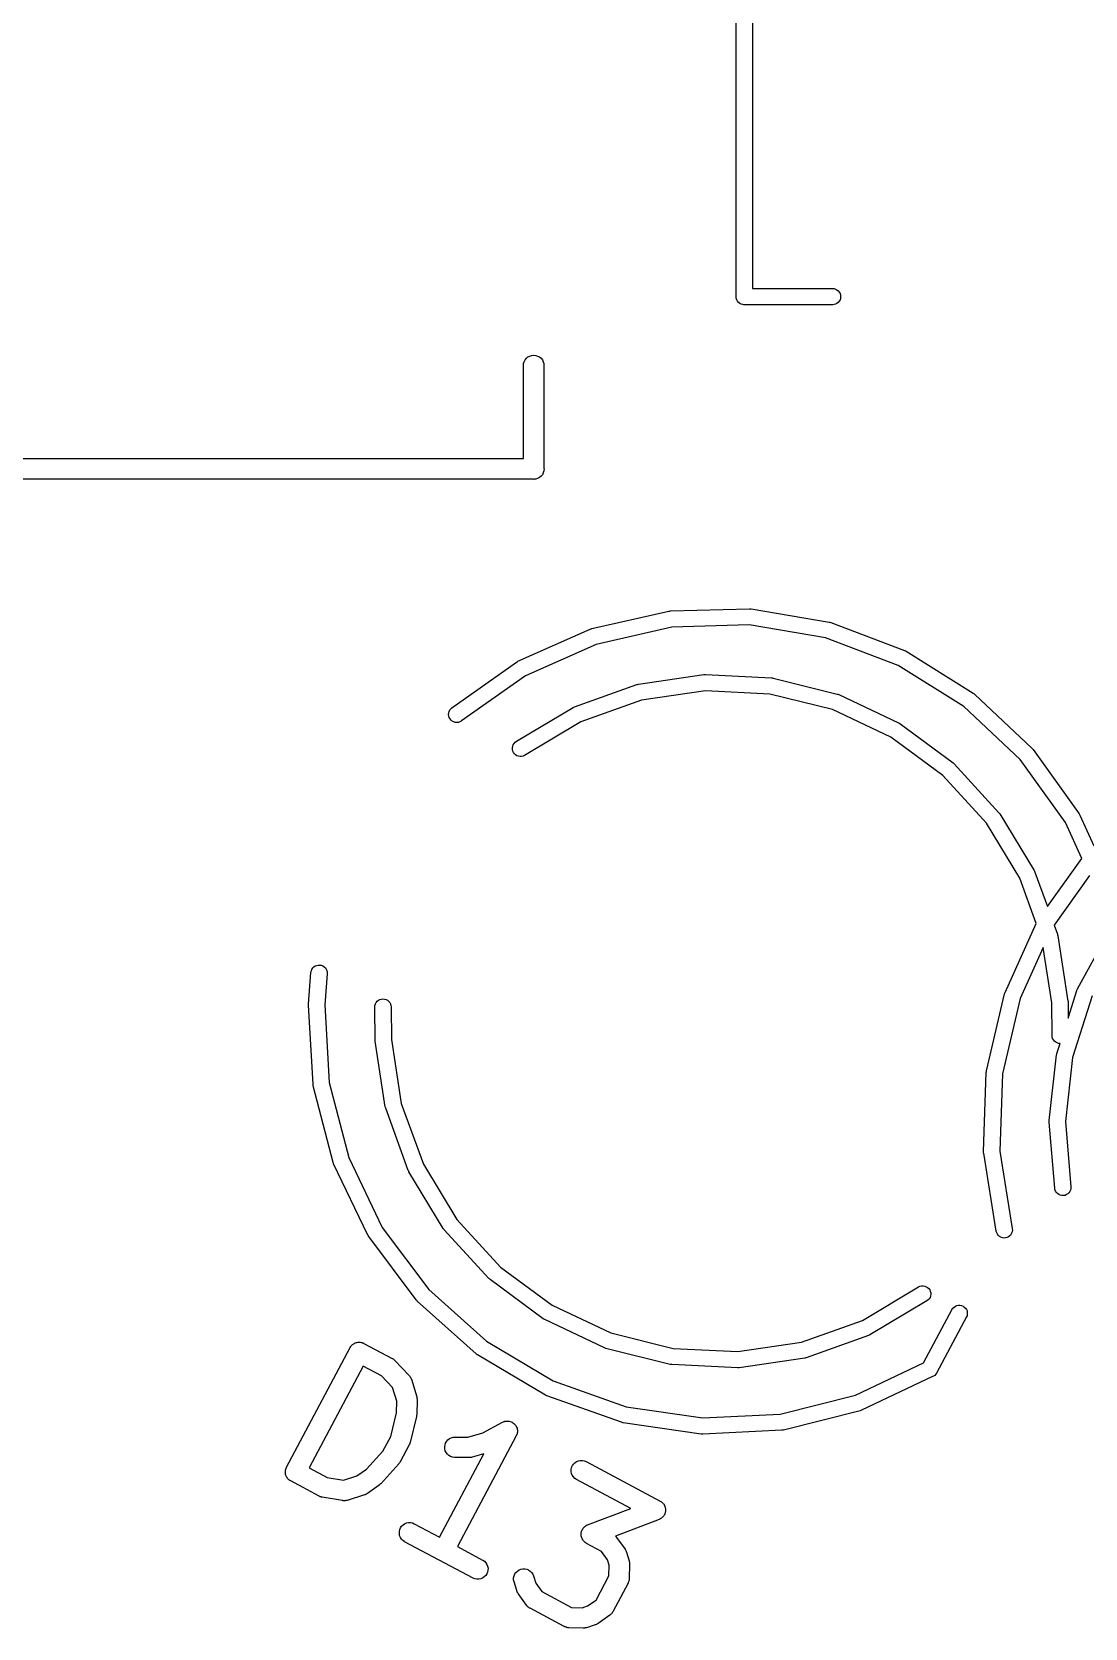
# Model space of a CAD drawing. Extents: x 70.1 to 125.9, y -110.1 to -56.7.
# Drawn here: x 102.19 to 109.96, y -109.42 to -97.65 of the extents above; entities that cross this region are included whole.
import ezdxf

# ---------------------------------------------------------------- set-up
doc = ezdxf.new("R2010")
doc.units = 0
doc.layers.add('BLACK', color=7, linetype='CONTINUOUS')

msp = doc.modelspace()

# ---------------------------------------------------------------- linework, layer by layer
at = {"layer": 'BLACK', "linetype": 'CONTINUOUS'}
for p, q in [((107.39, -99.597), (107.39, -93.4029)), ((107.51, -93.46), (107.51, -99.54)), ((107.39, -99.6), (107.39, -99.597)), ((107.391, -99.6118), (107.39, -99.6)), ((107.51, -99.54), (108.103, -99.54)), ((108.103, -99.54), (108.112, -99.5409)), ((108.112, -99.5409), (108.123, -99.5443)), ((108.123, -99.5443), (108.133, -99.5499)), ((108.133, -99.5499), (108.143, -99.5574)), ((108.143, -99.5574), (108.15, -99.5665)), ((108.15, -99.5665), (108.156, -99.5769)), ((108.156, -99.5769), (108.159, -99.5882)), ((108.159, -99.5882), (108.16, -99.6)), ((108.16, -99.6), (108.159, -99.6118)), ((107.394, -99.6231), (107.391, -99.6118)), ((107.4, -99.6335), (107.394, -99.6231)), ((107.407, -99.6426), (107.4, -99.6335)), ((107.417, -99.6501), (107.407, -99.6426)), ((107.427, -99.6557), (107.417, -99.6501)), ((107.438, -99.6591), (107.427, -99.6557)), ((107.447, -99.66), (107.438, -99.6591)), ((107.45, -99.6603), (107.447, -99.66)), ((107.447, -99.66), (107.447, -99.66)), ((107.453, -99.66), (107.45, -99.6603)), ((108.103, -99.66), (107.453, -99.66)), ((108.112, -99.6591), (108.103, -99.66)), ((108.123, -99.6557), (108.112, -99.6591)), ((108.133, -99.6501), (108.123, -99.6557)), ((108.143, -99.6426), (108.133, -99.6501)), ((108.15, -99.6335), (108.143, -99.6426)), ((108.156, -99.6231), (108.15, -99.6335)), ((108.159, -99.6118), (108.156, -99.6231)), ((105.825, -100.08), (105.832, -100.066)), ((105.832, -100.066), (105.842, -100.055)), ((105.842, -100.055), (105.853, -100.045)), ((105.853, -100.045), (105.867, -100.038)), ((105.867, -100.038), (105.881, -100.034)), ((105.881, -100.034), (105.896, -100.032)), ((105.896, -100.032), (105.911, -100.034)), ((105.911, -100.034), (105.925, -100.038)), ((105.925, -100.038), (105.939, -100.045)), ((105.939, -100.045), (105.95, -100.055)), ((105.95, -100.055), (105.96, -100.066)), ((105.96, -100.066), (105.967, -100.08)), ((105.82, -100.105), (105.821, -100.094)), ((105.82, -100.795), (105.82, -100.105)), ((105.821, -100.094), (105.825, -100.08)), ((105.967, -100.08), (105.971, -100.094)), ((105.971, -100.094), (105.972, -100.105)), ((105.972, -100.105), (105.972, -100.867)), ((89.9702, -100.795), (105.82, -100.795)), ((105.967, -100.9), (105.96, -100.914)), ((105.971, -100.886), (105.967, -100.9)), ((105.973, -100.871), (105.971, -100.886)), ((105.972, -100.867), (105.973, -100.871)), ((105.892, -100.947), (89.8977, -100.947)), ((105.896, -100.948), (105.892, -100.947)), ((105.9, -100.947), (105.896, -100.948)), ((105.911, -100.946), (105.9, -100.947)), ((105.925, -100.942), (105.911, -100.946)), ((105.939, -100.935), (105.925, -100.942)), ((105.95, -100.925), (105.939, -100.935)), ((105.96, -100.914), (105.95, -100.925)), ((106.324, -102.049), (106.894, -101.919)), ((106.894, -101.919), (106.894, -101.919)), ((106.894, -101.919), (106.9, -101.919)), ((106.9, -101.919), (106.905, -101.918)), ((106.905, -101.918), (107.488, -101.902)), ((107.488, -101.902), (107.489, -101.902)), ((107.489, -101.902), (107.495, -101.902)), ((107.495, -101.902), (107.5, -101.902)), ((107.5, -101.902), (108.076, -102)), ((105.78, -102.29), (106.313, -102.053)), ((106.313, -102.053), (106.314, -102.052)), ((106.314, -102.052), (106.319, -102.051)), ((106.319, -102.051), (106.324, -102.049)), ((106.914, -102.038), (106.357, -102.165)), ((107.486, -102.022), (106.914, -102.038)), ((108.05, -102.117), (107.486, -102.022)), ((108.076, -102), (108.076, -102)), ((108.076, -102), (108.082, -102.001)), ((108.082, -102.001), (108.087, -102.003)), ((108.087, -102.003), (108.632, -102.21)), ((106.357, -102.165), (105.835, -102.397)), ((108.584, -102.32), (108.05, -102.117)), ((105.293, -102.632), (105.77, -102.296)), ((105.77, -102.296), (105.771, -102.295)), ((105.771, -102.295), (105.776, -102.293)), ((105.776, -102.293), (105.78, -102.29)), ((108.632, -102.21), (108.633, -102.21)), ((108.633, -102.21), (108.638, -102.213)), ((108.638, -102.213), (108.643, -102.215)), ((108.643, -102.215), (109.138, -102.524)), ((105.835, -102.397), (105.363, -102.73)), ((106.669, -102.459), (107.151, -102.388)), ((107.151, -102.388), (107.152, -102.388)), ((107.152, -102.388), (107.158, -102.388)), ((107.158, -102.388), (107.163, -102.387)), ((107.163, -102.387), (107.65, -102.411)), ((107.65, -102.411), (107.651, -102.411)), ((107.651, -102.411), (107.657, -102.412)), ((107.657, -102.412), (107.662, -102.413)), ((107.662, -102.413), (108.135, -102.531)), ((109.069, -102.623), (108.584, -102.32)), ((106.198, -102.626), (106.657, -102.462)), ((106.657, -102.462), (106.658, -102.462)), ((106.658, -102.462), (106.663, -102.46)), ((106.663, -102.46), (106.669, -102.459)), ((107.163, -102.508), (106.692, -102.577)), ((107.639, -102.531), (107.163, -102.508)), ((108.101, -102.646), (107.639, -102.531)), ((108.135, -102.531), (108.136, -102.531)), ((108.136, -102.531), (108.141, -102.533)), ((108.141, -102.533), (108.146, -102.535)), ((108.146, -102.535), (108.588, -102.743)), ((109.138, -102.524), (109.138, -102.525)), ((109.138, -102.525), (109.143, -102.528)), ((109.143, -102.528), (109.147, -102.531)), ((109.147, -102.531), (109.572, -102.931)), ((105.269, -102.671), (105.272, -102.66)), ((105.272, -102.66), (105.277, -102.649)), ((105.277, -102.649), (105.284, -102.64)), ((105.284, -102.64), (105.293, -102.632)), ((105.768, -102.88), (106.187, -102.631)), ((106.187, -102.631), (106.188, -102.63)), ((106.188, -102.63), (106.193, -102.628)), ((106.193, -102.628), (106.198, -102.626)), ((106.692, -102.577), (106.243, -102.737)), ((108.531, -102.849), (108.101, -102.646)), ((109.486, -103.014), (109.069, -102.623)), ((105.268, -102.682), (105.269, -102.671)), ((105.269, -102.694), (105.268, -102.682)), ((105.273, -102.705), (105.269, -102.694)), ((105.279, -102.715), (105.273, -102.705)), ((105.286, -102.724), (105.279, -102.715)), ((105.295, -102.732), (105.286, -102.724)), ((105.306, -102.737), (105.295, -102.732)), ((105.317, -102.74), (105.306, -102.737)), ((105.329, -102.741), (105.317, -102.74)), ((105.34, -102.74), (105.329, -102.741)), ((105.352, -102.736), (105.34, -102.74)), ((105.362, -102.731), (105.352, -102.736)), ((105.363, -102.73), (105.362, -102.731)), ((106.243, -102.737), (105.829, -102.984)), ((108.588, -102.743), (108.589, -102.743)), ((108.589, -102.743), (108.593, -102.746)), ((108.593, -102.746), (108.598, -102.749)), ((108.598, -102.749), (108.991, -103.038)), ((105.745, -102.906), (105.751, -102.896)), ((105.751, -102.896), (105.759, -102.887)), ((105.759, -102.887), (105.768, -102.88)), ((108.915, -103.131), (108.531, -102.849)), ((105.739, -102.929), (105.741, -102.917)), ((105.739, -102.94), (105.739, -102.929)), ((105.742, -102.952), (105.739, -102.94)), ((105.741, -102.917), (105.745, -102.906)), ((105.747, -102.962), (105.742, -102.952)), ((105.754, -102.972), (105.747, -102.962)), ((105.762, -102.98), (105.754, -102.972)), ((105.772, -102.986), (105.762, -102.98)), ((105.783, -102.99), (105.772, -102.986)), ((105.795, -102.992), (105.783, -102.99)), ((105.807, -102.991), (105.795, -102.992)), ((105.818, -102.989), (105.807, -102.991)), ((105.829, -102.984), (105.818, -102.989)), ((105.829, -102.984), (105.829, -102.984)), ((109.819, -103.479), (109.486, -103.014)), ((109.572, -102.931), (109.573, -102.931)), ((109.573, -102.931), (109.577, -102.935)), ((109.577, -102.935), (109.58, -102.94)), ((109.58, -102.94), (109.92, -103.414)), ((109.236, -103.483), (108.915, -103.131)), ((108.991, -103.038), (108.991, -103.039)), ((108.991, -103.039), (108.995, -103.043)), ((108.995, -103.043), (108.999, -103.046)), ((108.999, -103.046), (109.328, -103.407)), ((109.482, -103.89), (109.236, -103.483)), ((109.328, -103.407), (109.329, -103.407)), ((109.329, -103.407), (109.332, -103.412)), ((109.332, -103.412), (109.335, -103.416)), ((109.335, -103.416), (109.588, -103.833)), ((109.939, -103.744), (109.819, -103.479)), ((109.92, -103.414), (109.92, -103.415)), ((109.92, -103.415), (109.923, -103.419)), ((109.923, -103.419), (109.926, -103.424)), ((109.926, -103.424), (110.028, -103.65)), ((109.588, -103.833), (109.588, -103.834)), ((109.588, -103.834), (109.591, -103.839)), ((109.591, -103.839), (109.593, -103.844)), ((109.686, -104.099), (109.939, -103.744)), ((109.604, -104.224), (109.482, -103.89)), ((109.593, -103.844), (109.686, -104.099)), ((109.997, -103.871), (109.736, -104.235)), ((109.374, -104.732), (109.604, -104.224)), ((109.736, -104.235), (109.76, -104.302)), ((109.76, -104.302), (109.76, -104.303)), ((109.76, -104.303), (109.761, -104.308)), ((109.761, -104.308), (109.763, -104.314)), ((109.763, -104.314), (109.837, -104.796)), ((109.909, -104.706), (110.128, -104.307)), ((109.655, -104.402), (109.485, -104.776)), ((109.718, -104.81), (109.655, -104.402)), ((104.266, -104.552), (104.275, -104.544)), ((104.275, -104.544), (104.284, -104.537)), ((104.284, -104.537), (104.295, -104.533)), ((104.295, -104.533), (104.307, -104.53)), ((104.307, -104.53), (104.318, -104.53)), ((104.318, -104.53), (104.33, -104.532)), ((104.33, -104.532), (104.341, -104.537)), ((104.341, -104.537), (104.351, -104.543)), ((104.351, -104.543), (104.359, -104.551)), ((104.235, -104.819), (104.253, -104.585)), ((104.253, -104.584), (104.256, -104.573)), ((104.253, -104.585), (104.253, -104.584)), ((104.256, -104.573), (104.26, -104.562)), ((104.26, -104.562), (104.266, -104.552)), ((104.373, -104.595), (104.355, -104.825)), ((104.359, -104.551), (104.366, -104.561)), ((104.366, -104.561), (104.37, -104.571)), ((104.37, -104.571), (104.373, -104.583)), ((104.373, -104.583), (104.373, -104.595)), ((104.751, -104.79), (104.761, -104.784)), ((104.761, -104.784), (104.773, -104.781)), ((104.773, -104.781), (104.784, -104.78)), ((104.784, -104.78), (104.796, -104.781)), ((104.796, -104.781), (104.807, -104.784)), ((104.807, -104.784), (104.817, -104.79)), ((109.237, -105.311), (109.37, -104.743)), ((109.485, -104.776), (109.355, -105.333)), ((109.37, -104.742), (109.372, -104.737)), ((109.37, -104.743), (109.37, -104.742)), ((109.372, -104.737), (109.374, -104.732)), ((109.839, -104.921), (109.904, -104.717)), ((110.016, -104.758), (109.872, -105.212)), ((109.904, -104.716), (109.906, -104.711)), ((109.904, -104.717), (109.904, -104.716)), ((109.906, -104.711), (109.909, -104.706)), ((104.234, -104.826), (104.235, -104.823)), ((104.235, -104.827), (104.234, -104.826)), ((104.235, -104.823), (104.235, -104.819)), ((104.268, -105.41), (104.235, -104.827)), ((104.355, -104.825), (104.388, -105.397)), ((104.724, -104.839), (104.725, -104.828)), ((104.724, -104.84), (104.724, -104.839)), ((104.726, -105.085), (104.724, -104.84)), ((104.725, -104.828), (104.729, -104.817)), ((104.729, -104.817), (104.734, -104.806)), ((104.734, -104.806), (104.742, -104.797)), ((104.742, -104.797), (104.751, -104.79)), ((104.817, -104.79), (104.826, -104.797)), ((104.826, -104.797), (104.834, -104.806)), ((104.834, -104.806), (104.84, -104.817)), ((104.84, -104.817), (104.843, -104.828)), ((104.843, -104.828), (104.844, -104.839)), ((104.844, -104.839), (104.846, -105.079)), ((109.72, -105.05), (109.718, -104.81)), ((109.837, -104.796), (109.838, -104.797)), ((109.838, -104.797), (109.838, -104.801)), ((109.838, -104.801), (109.838, -104.805)), ((109.838, -104.805), (109.839, -104.921)), ((104.726, -105.089), (104.726, -105.085)), ((104.727, -105.092), (104.726, -105.089)), ((104.727, -105.093), (104.727, -105.092)), ((104.801, -105.575), (104.727, -105.093)), ((104.846, -105.079), (104.919, -105.551)), ((109.721, -105.061), (109.72, -105.05)), ((109.724, -105.073), (109.721, -105.061)), ((109.73, -105.083), (109.724, -105.073)), ((109.738, -105.092), (109.73, -105.083)), ((109.747, -105.099), (109.738, -105.092)), ((109.757, -105.105), (109.747, -105.099)), ((109.756, -105.182), (109.779, -105.109)), ((109.768, -105.108), (109.757, -105.105)), ((109.779, -105.109), (109.768, -105.108)), ((109.699, -105.678), (109.754, -105.193)), ((109.754, -105.192), (109.755, -105.187)), ((109.754, -105.193), (109.754, -105.192)), ((109.755, -105.187), (109.756, -105.182)), ((109.872, -105.212), (109.819, -105.685)), ((109.215, -105.906), (109.235, -105.323)), ((109.235, -105.322), (109.236, -105.316)), ((109.235, -105.323), (109.235, -105.322)), ((109.236, -105.316), (109.237, -105.311)), ((109.355, -105.333), (109.335, -105.904)), ((104.269, -105.415), (104.268, -105.41)), ((104.27, -105.421), (104.269, -105.415)), ((104.416, -105.986), (104.27, -105.421)), ((104.27, -105.421), (104.27, -105.421)), ((104.388, -105.397), (104.531, -105.951)), ((104.803, -105.581), (104.801, -105.575)), ((104.804, -105.586), (104.803, -105.581)), ((104.804, -105.587), (104.804, -105.586)), ((104.971, -106.045), (104.804, -105.587)), ((104.919, -105.551), (105.082, -105.999)), ((109.699, -105.683), (109.699, -105.678)), ((109.699, -105.689), (109.699, -105.683)), ((109.699, -105.69), (109.699, -105.689)), ((109.74, -106.176), (109.699, -105.69)), ((109.819, -105.685), (109.86, -106.166)), ((104.531, -105.951), (104.778, -106.466)), ((109.215, -105.911), (109.215, -105.906)), ((109.215, -105.917), (109.215, -105.911)), ((109.216, -105.918), (109.215, -105.917)), ((109.309, -106.494), (109.216, -105.918)), ((109.335, -105.904), (109.427, -106.474)), ((104.418, -105.992), (104.416, -105.986)), ((104.42, -105.997), (104.418, -105.992)), ((104.673, -106.523), (104.42, -105.997)), ((104.42, -105.997), (104.42, -105.997)), ((104.974, -106.05), (104.971, -106.045)), ((104.976, -106.055), (104.974, -106.05)), ((104.976, -106.056), (104.976, -106.055)), ((105.229, -106.473), (104.976, -106.056)), ((104.976, -106.056), (104.976, -106.056)), ((104.976, -106.056), (104.976, -106.056)), ((105.082, -105.999), (105.329, -106.406)), ((109.742, -106.187), (109.74, -106.176)), ((109.746, -106.198), (109.742, -106.187)), ((109.753, -106.208), (109.746, -106.198)), ((109.857, -106.19), (109.852, -106.2)), ((109.859, -106.178), (109.857, -106.19)), ((109.86, -106.167), (109.859, -106.178)), ((109.86, -106.166), (109.86, -106.167)), ((109.761, -106.216), (109.753, -106.208)), ((109.771, -106.223), (109.761, -106.216)), ((109.781, -106.228), (109.771, -106.223)), ((109.793, -106.23), (109.781, -106.228)), ((109.804, -106.231), (109.793, -106.23)), ((109.816, -106.229), (109.804, -106.231)), ((109.827, -106.224), (109.816, -106.229)), ((109.837, -106.218), (109.827, -106.224)), ((109.845, -106.21), (109.837, -106.218)), ((109.852, -106.2), (109.845, -106.21)), ((105.329, -106.406), (105.65, -106.758)), ((104.676, -106.528), (104.673, -106.523)), ((104.678, -106.533), (104.676, -106.528)), ((104.679, -106.533), (104.678, -106.533)), ((105.029, -107), (104.679, -106.533)), ((104.778, -106.466), (105.122, -106.923)), ((105.232, -106.478), (105.229, -106.473)), ((105.235, -106.482), (105.232, -106.478)), ((105.236, -106.483), (105.235, -106.482)), ((105.565, -106.843), (105.236, -106.483)), ((109.312, -106.505), (109.309, -106.494)), ((109.317, -106.515), (109.312, -106.505)), ((109.324, -106.525), (109.317, -106.515)), ((109.333, -106.533), (109.324, -106.525)), ((109.343, -106.538), (109.333, -106.533)), ((109.354, -106.542), (109.343, -106.538)), ((109.366, -106.544), (109.354, -106.542)), ((109.377, -106.543), (109.366, -106.544)), ((109.389, -106.54), (109.377, -106.543)), ((109.399, -106.535), (109.389, -106.54)), ((109.409, -106.528), (109.399, -106.535)), ((109.416, -106.52), (109.409, -106.528)), ((109.422, -106.509), (109.416, -106.52)), ((109.426, -106.498), (109.422, -106.509)), ((109.428, -106.487), (109.426, -106.498)), ((109.427, -106.474), (109.427, -106.475)), ((109.427, -106.475), (109.428, -106.487)), ((105.65, -106.758), (106.033, -107.04)), ((105.569, -106.846), (105.565, -106.843)), ((105.573, -106.85), (105.569, -106.846)), ((105.574, -106.851), (105.573, -106.85)), ((105.967, -107.14), (105.574, -106.851)), ((108.735, -106.905), (108.736, -106.904)), ((108.736, -106.904), (108.746, -106.9)), ((108.746, -106.9), (108.758, -106.897)), ((108.758, -106.897), (108.77, -106.897)), ((108.77, -106.897), (108.781, -106.898)), ((108.781, -106.898), (108.792, -106.903)), ((108.792, -106.903), (108.802, -106.909)), ((105.033, -107.004), (105.029, -107)), ((105.037, -107.008), (105.033, -107.004)), ((105.037, -107.009), (105.037, -107.008)), ((105.471, -107.398), (105.037, -107.009)), ((105.122, -106.923), (105.547, -107.305)), ((108.321, -107.152), (108.735, -106.905)), ((108.796, -107.008), (108.377, -107.258)), ((108.806, -107.001), (108.796, -107.008)), ((108.802, -106.909), (108.811, -106.917)), ((108.814, -106.992), (108.806, -107.001)), ((108.811, -106.917), (108.818, -106.926)), ((108.82, -106.982), (108.814, -106.992)), ((108.818, -106.926), (108.822, -106.937)), ((108.824, -106.971), (108.82, -106.982)), ((108.822, -106.937), (108.825, -106.948)), ((108.826, -106.96), (108.824, -106.971)), ((108.825, -106.948), (108.826, -106.96)), ((105.971, -107.143), (105.967, -107.14)), ((106.033, -107.04), (106.464, -107.243)), ((108.773, -107.464), (108.984, -107.069)), ((109.09, -107.125), (108.869, -107.541)), ((108.984, -107.069), (108.989, -107.062)), ((108.989, -107.062), (108.997, -107.053)), ((108.997, -107.053), (109.007, -107.047)), ((109.007, -107.047), (109.018, -107.042)), ((109.018, -107.042), (109.029, -107.04)), ((109.029, -107.04), (109.041, -107.04)), ((109.041, -107.04), (109.053, -107.042)), ((109.053, -107.042), (109.064, -107.047)), ((109.064, -107.047), (109.073, -107.053)), ((109.073, -107.053), (109.082, -107.061)), ((109.082, -107.061), (109.088, -107.071)), ((109.088, -107.071), (109.093, -107.082)), ((109.093, -107.117), (109.09, -107.125)), ((109.093, -107.082), (109.095, -107.094)), ((109.095, -107.106), (109.093, -107.117)), ((109.095, -107.094), (109.095, -107.106)), ((105.976, -107.146), (105.971, -107.143)), ((105.977, -107.146), (105.976, -107.146)), ((106.418, -107.354), (105.977, -107.146)), ((106.464, -107.243), (106.926, -107.358)), ((107.872, -107.312), (108.321, -107.152)), ((108.377, -107.258), (108.372, -107.261)), ((108.377, -107.258), (108.377, -107.258)), ((104.072, -108.235), (104.542, -107.352)), ((104.542, -107.351), (104.546, -107.345)), ((104.542, -107.352), (104.542, -107.351)), ((104.542, -107.352), (104.542, -107.352)), ((104.542, -107.352), (104.542, -107.352)), ((104.542, -107.352), (104.542, -107.352)), ((104.546, -107.345), (104.55, -107.339)), ((104.55, -107.339), (104.555, -107.334)), ((104.55, -107.339), (104.55, -107.339)), ((104.55, -107.339), (104.55, -107.339)), ((104.555, -107.334), (104.56, -107.329)), ((104.56, -107.329), (104.561, -107.329)), ((104.561, -107.329), (104.567, -107.325)), ((104.561, -107.329), (104.561, -107.329)), ((104.567, -107.325), (104.573, -107.321)), ((104.573, -107.321), (104.58, -107.318)), ((104.573, -107.321), (104.573, -107.321)), ((104.573, -107.321), (104.573, -107.321)), ((104.58, -107.318), (104.586, -107.315)), ((104.586, -107.315), (104.586, -107.315)), ((104.586, -107.315), (104.587, -107.315)), ((104.587, -107.315), (104.594, -107.314)), ((104.594, -107.314), (104.601, -107.313)), ((104.601, -107.313), (104.601, -107.313)), ((104.601, -107.313), (104.601, -107.313)), ((104.601, -107.313), (104.608, -107.313)), ((104.608, -107.313), (104.615, -107.313)), ((104.615, -107.313), (104.615, -107.313)), ((104.615, -107.313), (104.616, -107.313)), ((104.616, -107.313), (104.623, -107.314)), ((104.623, -107.314), (104.63, -107.315)), ((104.63, -107.315), (104.63, -107.316)), ((104.63, -107.316), (104.63, -107.316)), ((104.63, -107.316), (104.637, -107.318)), ((104.637, -107.318), (104.643, -107.321)), ((104.643, -107.321), (104.853, -107.433)), ((105.547, -107.305), (106.039, -107.597)), ((106.423, -107.356), (106.418, -107.354)), ((106.428, -107.358), (106.423, -107.356)), ((106.429, -107.358), (106.428, -107.358)), ((106.903, -107.476), (106.429, -107.358)), ((106.926, -107.358), (107.401, -107.381)), ((107.401, -107.381), (107.872, -107.312)), ((108.367, -107.263), (107.907, -107.427)), ((108.372, -107.261), (108.367, -107.263)), ((104.639, -107.489), (104.24, -108.239)), ((104.772, -107.56), (104.639, -107.489)), ((104.853, -107.433), (104.854, -107.433)), ((104.854, -107.433), (104.858, -107.436)), ((104.858, -107.436), (104.861, -107.438)), ((104.861, -107.438), (104.864, -107.44)), ((104.864, -107.44), (104.866, -107.442)), ((104.866, -107.442), (104.869, -107.445)), ((104.869, -107.445), (104.872, -107.447)), ((104.872, -107.447), (104.976, -107.556)), ((105.476, -107.402), (105.471, -107.398)), ((105.48, -107.405), (105.476, -107.402)), ((105.481, -107.405), (105.48, -107.405)), ((105.983, -107.703), (105.481, -107.405)), ((106.908, -107.477), (106.903, -107.476)), ((106.913, -107.477), (106.908, -107.477)), ((106.914, -107.477), (106.913, -107.477)), ((107.401, -107.501), (106.914, -107.477)), ((107.896, -107.429), (107.413, -107.501)), ((107.901, -107.428), (107.896, -107.429)), ((107.906, -107.427), (107.901, -107.428)), ((107.907, -107.427), (107.906, -107.427)), ((108.269, -107.703), (108.773, -107.464)), ((104.855, -107.647), (104.772, -107.56)), ((104.976, -107.556), (104.977, -107.557)), ((104.977, -107.557), (104.978, -107.559)), ((104.978, -107.559), (104.98, -107.561)), ((104.98, -107.561), (104.983, -107.565)), ((104.983, -107.565), (104.986, -107.569)), ((104.986, -107.569), (104.987, -107.571)), ((104.987, -107.571), (104.988, -107.573)), ((104.988, -107.573), (104.99, -107.577)), ((104.99, -107.577), (104.992, -107.582)), ((104.992, -107.582), (104.993, -107.584)), ((104.993, -107.584), (104.994, -107.586)), ((104.994, -107.586), (105.033, -107.715)), ((106.039, -107.597), (106.578, -107.788)), ((107.407, -107.501), (107.401, -107.501)), ((107.412, -107.501), (107.407, -107.501)), ((107.413, -107.501), (107.412, -107.501)), ((108.839, -107.566), (108.315, -107.814)), ((108.846, -107.563), (108.839, -107.566)), ((108.855, -107.557), (108.846, -107.563)), ((108.864, -107.548), (108.855, -107.557)), ((108.869, -107.541), (108.864, -107.548)), ((104.886, -107.747), (104.855, -107.647)), ((105.033, -107.715), (105.033, -107.716)), ((105.033, -107.716), (105.034, -107.72)), ((105.034, -107.72), (105.035, -107.724)), ((105.035, -107.724), (105.035, -107.727)), ((105.035, -107.727), (105.036, -107.73)), ((105.987, -107.706), (105.983, -107.703)), ((105.992, -107.708), (105.987, -107.706)), ((105.993, -107.708), (105.992, -107.708)), ((106.543, -107.903), (105.993, -107.708)), ((107.715, -107.842), (108.269, -107.703)), ((104.841, -108.007), (104.884, -107.833)), ((104.884, -107.833), (104.886, -107.747)), ((105.034, -107.846), (105.033, -107.847)), ((105.036, -107.739), (105.034, -107.845)), ((105.034, -107.845), (105.034, -107.846)), ((105.036, -107.73), (105.036, -107.735)), ((105.036, -107.735), (105.036, -107.739)), ((106.578, -107.788), (107.144, -107.871)), ((107.144, -107.871), (107.715, -107.842)), ((108.304, -107.818), (107.738, -107.96)), ((108.309, -107.816), (108.304, -107.818)), ((108.314, -107.814), (108.309, -107.816)), ((108.315, -107.814), (108.314, -107.814)), ((105.031, -107.861), (104.984, -108.052)), ((105.032, -107.861), (105.031, -107.861)), ((105.031, -107.861), (105.031, -107.861)), ((105.033, -107.847), (105.032, -107.854)), ((105.032, -107.854), (105.032, -107.861)), ((105.033, -107.847), (105.033, -107.847)), ((105.521, -107.98), (105.665, -107.902)), ((105.665, -107.902), (105.666, -107.902)), ((105.666, -107.902), (105.673, -107.899)), ((105.666, -107.902), (105.666, -107.902)), ((105.666, -107.902), (105.666, -107.902)), ((105.666, -107.902), (105.666, -107.902)), ((105.673, -107.899), (105.68, -107.897)), ((105.68, -107.896), (105.687, -107.895)), ((105.68, -107.897), (105.68, -107.896)), ((105.68, -107.897), (105.68, -107.897)), ((105.687, -107.895), (105.694, -107.894)), ((105.694, -107.894), (105.694, -107.894)), ((105.694, -107.894), (105.694, -107.894)), ((105.694, -107.894), (105.702, -107.894)), ((105.702, -107.894), (105.709, -107.894)), ((105.709, -107.894), (105.709, -107.894)), ((105.709, -107.894), (105.709, -107.894)), ((105.709, -107.894), (105.716, -107.895)), ((105.716, -107.895), (105.723, -107.897)), ((105.723, -107.897), (105.723, -107.897)), ((105.723, -107.897), (105.723, -107.897)), ((105.723, -107.897), (105.729, -107.899)), ((105.729, -107.899), (105.737, -107.902)), ((105.737, -107.902), (105.737, -107.903)), ((105.737, -107.903), (105.737, -107.903)), ((105.737, -107.903), (105.742, -107.906)), ((105.742, -107.906), (105.749, -107.911)), ((105.749, -107.911), (105.749, -107.911)), ((105.749, -107.911), (105.749, -107.911)), ((105.749, -107.911), (105.754, -107.916)), ((105.754, -107.916), (105.759, -107.921)), ((105.759, -107.921), (105.759, -107.921)), ((105.759, -107.921), (105.759, -107.921)), ((105.759, -107.921), (105.763, -107.927)), ((105.763, -107.927), (105.767, -107.933)), ((105.767, -107.933), (105.767, -107.933)), ((105.767, -107.933), (105.767, -107.933)), ((105.767, -107.933), (105.77, -107.94)), ((105.77, -107.94), (105.773, -107.947)), ((105.773, -107.947), (105.773, -107.947)), ((105.773, -107.947), (105.773, -107.947)), ((105.773, -107.947), (105.774, -107.954)), ((105.774, -107.954), (105.776, -107.961)), ((105.776, -107.961), (105.776, -107.961)), ((105.776, -107.961), (105.776, -107.961)), ((105.776, -107.961), (105.776, -107.969)), ((106.549, -107.905), (106.543, -107.903)), ((106.554, -107.906), (106.549, -107.905)), ((106.555, -107.906), (106.554, -107.906)), ((107.132, -107.99), (106.555, -107.906)), ((107.727, -107.961), (107.144, -107.991)), ((107.732, -107.961), (107.727, -107.961)), ((107.737, -107.96), (107.732, -107.961)), ((107.738, -107.96), (107.737, -107.96)), ((104.782, -108.117), (104.841, -108.007)), ((104.977, -108.069), (104.91, -108.195)), ((104.978, -108.068), (104.977, -108.069)), ((104.979, -108.067), (104.978, -108.068)), ((104.981, -108.061), (104.979, -108.067)), ((104.983, -108.056), (104.981, -108.061)), ((104.984, -108.053), (104.983, -108.054)), ((104.983, -108.054), (104.983, -108.056)), ((104.984, -108.052), (104.984, -108.053)), ((105.24, -108.084), (105.242, -108.07)), ((105.242, -108.07), (105.246, -108.056)), ((105.246, -108.056), (105.254, -108.043)), ((105.254, -108.043), (105.263, -108.032)), ((105.263, -108.032), (105.275, -108.023)), ((105.275, -108.023), (105.288, -108.017)), ((105.288, -108.017), (105.302, -108.013)), ((105.302, -108.013), (105.316, -108.012)), ((105.316, -108.012), (105.411, -108.014)), ((105.767, -108.004), (105.333, -108.82)), ((105.411, -108.014), (105.521, -107.98)), ((105.77, -107.996), (105.767, -108.004)), ((105.773, -107.99), (105.77, -107.996)), ((105.774, -107.983), (105.773, -107.99)), ((105.773, -107.99), (105.773, -107.99)), ((105.773, -107.99), (105.773, -107.99)), ((105.776, -107.976), (105.774, -107.983)), ((105.776, -107.969), (105.776, -107.976)), ((105.776, -107.976), (105.776, -107.976)), ((105.776, -107.976), (105.776, -107.976)), ((107.137, -107.991), (107.132, -107.99)), ((107.143, -107.991), (107.137, -107.991)), ((107.144, -107.991), (107.143, -107.991)), ((104.662, -108.25), (104.782, -108.117)), ((104.909, -108.198), (104.905, -108.203)), ((104.91, -108.196), (104.909, -108.197)), ((104.909, -108.197), (104.909, -108.198)), ((104.91, -108.195), (104.91, -108.196)), ((105.201, -108.75), (105.527, -108.135)), ((105.241, -108.099), (105.24, -108.084)), ((105.244, -108.113), (105.241, -108.099)), ((105.251, -108.126), (105.244, -108.113)), ((105.26, -108.138), (105.251, -108.126)), ((105.271, -108.147), (105.26, -108.138)), ((105.283, -108.155), (105.271, -108.147)), ((105.297, -108.16), (105.283, -108.155)), ((105.312, -108.162), (105.297, -108.16)), ((105.313, -108.162), (105.312, -108.162)), ((105.419, -108.164), (105.313, -108.162)), ((105.423, -108.164), (105.419, -108.164)), ((105.428, -108.164), (105.423, -108.164)), ((105.431, -108.163), (105.428, -108.164)), ((105.434, -108.163), (105.431, -108.163)), ((105.438, -108.162), (105.434, -108.163)), ((105.442, -108.161), (105.438, -108.162)), ((105.443, -108.161), (105.442, -108.161)), ((105.527, -108.135), (105.443, -108.161)), ((106.2, -108.201), (106.212, -108.193)), ((106.212, -108.193), (106.226, -108.187)), ((106.226, -108.187), (106.24, -108.184)), ((106.24, -108.184), (106.255, -108.184)), ((106.255, -108.184), (106.269, -108.187)), ((106.269, -108.187), (106.283, -108.193)), ((106.283, -108.193), (106.829, -108.484)), ((104.064, -108.262), (104.065, -108.255)), ((104.064, -108.263), (104.064, -108.262)), ((104.064, -108.27), (104.064, -108.263)), ((104.064, -108.263), (104.064, -108.263)), ((104.064, -108.277), (104.064, -108.27)), ((104.065, -108.284), (104.064, -108.277)), ((104.064, -108.277), (104.064, -108.277)), ((104.064, -108.277), (104.064, -108.277)), ((104.065, -108.255), (104.067, -108.248)), ((104.066, -108.291), (104.065, -108.284)), ((104.067, -108.292), (104.066, -108.291)), ((104.067, -108.248), (104.069, -108.241)), ((104.067, -108.248), (104.067, -108.248)), ((104.067, -108.248), (104.067, -108.248)), ((104.069, -108.298), (104.067, -108.292)), ((104.067, -108.292), (104.067, -108.292)), ((104.069, -108.241), (104.072, -108.235)), ((104.072, -108.305), (104.069, -108.298)), ((104.076, -108.311), (104.072, -108.305)), ((104.072, -108.305), (104.072, -108.305)), ((104.072, -108.305), (104.072, -108.305)), ((104.08, -108.317), (104.076, -108.311)), ((104.08, -108.318), (104.08, -108.317)), ((104.08, -108.317), (104.08, -108.317)), ((104.24, -108.239), (104.373, -108.31)), ((104.373, -108.31), (104.492, -108.33)), ((104.492, -108.33), (104.592, -108.299)), ((104.592, -108.299), (104.662, -108.25)), ((104.9, -108.21), (104.768, -108.356)), ((104.901, -108.209), (104.9, -108.21)), ((104.902, -108.208), (104.901, -108.209)), ((104.905, -108.203), (104.902, -108.208)), ((106.173, -108.251), (106.176, -108.237)), ((106.173, -108.266), (106.173, -108.251)), ((106.176, -108.28), (106.173, -108.266)), ((106.176, -108.237), (106.182, -108.223)), ((106.181, -108.294), (106.176, -108.28)), ((106.189, -108.306), (106.181, -108.294)), ((106.182, -108.223), (106.19, -108.211)), ((106.199, -108.317), (106.189, -108.306)), ((106.19, -108.211), (106.2, -108.201)), ((106.211, -108.325), (106.199, -108.317)), ((104.085, -108.323), (104.08, -108.318)), ((104.09, -108.328), (104.085, -108.323)), ((104.091, -108.328), (104.09, -108.328)), ((104.09, -108.328), (104.09, -108.328)), ((104.096, -108.332), (104.091, -108.328)), ((104.102, -108.336), (104.096, -108.332)), ((104.103, -108.336), (104.102, -108.336)), ((104.313, -108.448), (104.103, -108.336)), ((104.103, -108.336), (104.103, -108.336)), ((104.103, -108.336), (104.103, -108.336)), ((104.103, -108.336), (104.103, -108.336)), ((104.658, -108.435), (104.656, -108.436)), ((104.661, -108.434), (104.658, -108.435)), ((104.665, -108.431), (104.661, -108.434)), ((104.669, -108.429), (104.665, -108.431)), ((104.756, -108.367), (104.669, -108.429)), ((104.669, -108.429), (104.669, -108.429)), ((104.757, -108.367), (104.756, -108.367)), ((104.756, -108.367), (104.756, -108.367)), ((104.762, -108.362), (104.757, -108.367)), ((104.767, -108.357), (104.762, -108.362)), ((104.768, -108.357), (104.767, -108.357)), ((104.767, -108.357), (104.767, -108.357)), ((104.768, -108.356), (104.768, -108.357)), ((106.212, -108.325), (106.211, -108.325)), ((106.613, -108.538), (106.212, -108.325)), ((104.317, -108.45), (104.313, -108.448)), ((104.321, -108.452), (104.317, -108.45)), ((104.324, -108.453), (104.321, -108.452)), ((104.327, -108.454), (104.324, -108.453)), ((104.331, -108.455), (104.327, -108.454)), ((104.335, -108.456), (104.331, -108.455)), ((104.336, -108.456), (104.335, -108.456)), ((104.485, -108.481), (104.336, -108.456)), ((104.487, -108.481), (104.485, -108.481)), ((104.489, -108.482), (104.487, -108.481)), ((104.494, -108.482), (104.489, -108.482)), ((104.499, -108.482), (104.494, -108.482)), ((104.501, -108.482), (104.499, -108.482)), ((104.504, -108.482), (104.501, -108.482)), ((104.509, -108.481), (104.504, -108.482)), ((104.514, -108.48), (104.509, -108.481)), ((104.516, -108.479), (104.514, -108.48)), ((104.518, -108.479), (104.516, -108.479)), ((104.519, -108.479), (104.518, -108.479)), ((104.648, -108.439), (104.519, -108.479)), ((104.652, -108.438), (104.648, -108.439)), ((104.656, -108.436), (104.652, -108.438)), ((106.294, -108.659), (106.613, -108.538)), ((106.829, -108.484), (106.83, -108.484)), ((106.83, -108.484), (106.834, -108.487)), ((106.834, -108.487), (106.838, -108.489)), ((106.838, -108.489), (106.84, -108.491)), ((106.84, -108.491), (106.842, -108.492)), ((106.842, -108.492), (106.846, -108.496)), ((106.846, -108.496), (106.849, -108.499)), ((106.849, -108.499), (106.851, -108.501)), ((106.851, -108.501), (106.853, -108.503)), ((106.853, -108.503), (106.855, -108.507)), ((106.855, -108.507), (106.858, -108.51)), ((106.858, -108.51), (106.859, -108.513)), ((106.859, -108.513), (106.861, -108.515)), ((106.861, -108.515), (106.862, -108.519)), ((106.862, -108.519), (106.864, -108.524)), ((106.864, -108.524), (106.865, -108.526)), ((106.865, -108.526), (106.866, -108.529)), ((106.866, -108.529), (106.867, -108.533)), ((106.867, -108.533), (106.868, -108.538)), ((106.868, -108.538), (106.868, -108.54)), ((106.868, -108.54), (106.869, -108.543)), ((106.869, -108.543), (106.869, -108.548)), ((106.869, -108.548), (106.869, -108.552)), ((106.869, -108.552), (106.869, -108.555)), ((104.913, -108.682), (104.921, -108.669)), ((104.921, -108.669), (104.932, -108.659)), ((104.932, -108.659), (104.944, -108.651)), ((104.944, -108.651), (104.958, -108.645)), ((104.958, -108.645), (104.972, -108.643)), ((104.972, -108.643), (104.987, -108.643)), ((104.987, -108.643), (105.001, -108.645)), ((105.001, -108.645), (105.014, -108.651)), ((105.014, -108.651), (105.201, -108.75)), ((106.274, -108.671), (106.278, -108.669)), ((106.278, -108.669), (106.281, -108.666)), ((106.281, -108.666), (106.284, -108.665)), ((106.284, -108.665), (106.286, -108.663)), ((106.286, -108.663), (106.29, -108.662)), ((106.29, -108.662), (106.294, -108.659)), ((106.821, -108.62), (106.499, -108.742)), ((106.825, -108.618), (106.821, -108.62)), ((106.829, -108.616), (106.825, -108.618)), ((106.832, -108.614), (106.829, -108.616)), ((106.834, -108.613), (106.832, -108.614)), ((106.838, -108.61), (106.834, -108.613)), ((106.842, -108.608), (106.838, -108.61)), ((106.843, -108.606), (106.842, -108.608)), ((106.846, -108.604), (106.843, -108.606)), ((106.849, -108.601), (106.846, -108.604)), ((106.852, -108.598), (106.849, -108.601)), ((106.853, -108.595), (106.852, -108.598)), ((106.855, -108.593), (106.853, -108.595)), ((106.858, -108.589), (106.855, -108.593)), ((106.86, -108.585), (106.858, -108.589)), ((106.861, -108.583), (106.86, -108.585)), ((106.863, -108.581), (106.861, -108.583)), ((106.864, -108.576), (106.863, -108.581)), ((106.866, -108.572), (106.864, -108.576)), ((106.867, -108.567), (106.866, -108.569)), ((106.866, -108.569), (106.866, -108.572)), ((106.868, -108.562), (106.867, -108.567)), ((106.869, -108.558), (106.868, -108.562)), ((106.869, -108.555), (106.869, -108.558)), ((104.905, -108.709), (104.908, -108.695)), ((104.905, -108.724), (104.905, -108.709)), ((104.907, -108.738), (104.905, -108.724)), ((104.913, -108.752), (104.907, -108.738)), ((104.908, -108.695), (104.913, -108.682)), ((104.921, -108.764), (104.913, -108.752)), ((104.931, -108.775), (104.921, -108.764)), ((104.943, -108.783), (104.931, -108.775)), ((104.944, -108.784), (104.943, -108.783)), ((105.449, -109.052), (104.944, -108.784)), ((106.246, -108.722), (106.247, -108.717)), ((106.246, -108.724), (106.246, -108.722)), ((106.246, -108.727), (106.246, -108.724)), ((106.246, -108.732), (106.246, -108.727)), ((106.246, -108.736), (106.246, -108.732)), ((106.247, -108.739), (106.246, -108.736)), ((106.247, -108.717), (106.248, -108.712)), ((106.247, -108.742), (106.247, -108.739)), ((106.248, -108.746), (106.247, -108.742)), ((106.248, -108.712), (106.249, -108.71)), ((106.249, -108.751), (106.248, -108.746)), ((106.249, -108.707), (106.251, -108.703)), ((106.249, -108.71), (106.249, -108.707)), ((106.25, -108.753), (106.249, -108.751)), ((106.251, -108.756), (106.25, -108.753)), ((106.251, -108.703), (106.253, -108.699)), ((106.253, -108.76), (106.251, -108.756)), ((106.253, -108.699), (106.254, -108.696)), ((106.255, -108.764), (106.253, -108.76)), ((106.254, -108.696), (106.255, -108.694)), ((106.255, -108.694), (106.258, -108.69)), ((106.256, -108.767), (106.255, -108.764)), ((106.257, -108.769), (106.256, -108.767)), ((106.26, -108.773), (106.257, -108.769)), ((106.258, -108.69), (106.26, -108.686)), ((106.26, -108.686), (106.262, -108.684)), ((106.263, -108.777), (106.26, -108.773)), ((106.262, -108.684), (106.263, -108.682)), ((106.263, -108.682), (106.267, -108.678)), ((106.264, -108.778), (106.263, -108.777)), ((106.266, -108.781), (106.264, -108.778)), ((106.27, -108.784), (106.266, -108.781)), ((106.267, -108.678), (106.27, -108.675)), ((106.27, -108.675), (106.272, -108.673)), ((106.273, -108.787), (106.27, -108.784)), ((106.272, -108.673), (106.274, -108.671)), ((106.275, -108.789), (106.273, -108.787)), ((106.499, -108.742), (106.502, -108.746)), ((106.502, -108.746), (106.506, -108.75)), ((106.506, -108.75), (106.507, -108.752)), ((106.507, -108.752), (106.508, -108.753)), ((106.508, -108.753), (106.57, -108.84)), ((105.333, -108.82), (105.519, -108.919)), ((106.277, -108.79), (106.275, -108.789)), ((106.281, -108.793), (106.277, -108.79)), ((106.285, -108.795), (106.281, -108.793)), ((106.286, -108.796), (106.285, -108.795)), ((106.396, -108.855), (106.286, -108.796)), ((106.441, -108.917), (106.396, -108.855)), ((106.57, -108.84), (106.571, -108.841)), ((106.571, -108.841), (106.573, -108.844)), ((106.573, -108.844), (106.575, -108.848)), ((106.575, -108.848), (106.576, -108.851)), ((106.576, -108.851), (106.578, -108.854)), ((106.578, -108.854), (106.579, -108.858)), ((106.579, -108.858), (106.581, -108.861)), ((106.581, -108.861), (106.6, -108.926)), ((105.519, -108.919), (105.52, -108.92)), ((105.52, -108.92), (105.532, -108.928)), ((105.532, -108.928), (105.542, -108.939)), ((105.542, -108.939), (105.55, -108.951)), ((105.55, -109.021), (105.542, -109.033)), ((105.55, -108.951), (105.556, -108.964)), ((105.555, -109.008), (105.55, -109.021)), ((105.558, -108.993), (105.555, -109.008)), ((105.556, -108.964), (105.559, -108.979)), ((105.559, -108.979), (105.558, -108.993)), ((105.751, -109.036), (105.757, -109.022)), ((105.757, -109.022), (105.765, -109.01)), ((105.765, -109.01), (105.776, -109)), ((105.776, -109), (105.788, -108.992)), ((105.788, -108.992), (105.801, -108.986)), ((105.801, -108.986), (105.816, -108.983)), ((105.816, -108.983), (105.83, -108.983)), ((105.83, -108.983), (105.845, -108.986)), ((105.845, -108.986), (105.858, -108.992)), ((105.858, -108.992), (105.87, -109)), ((105.87, -109), (105.881, -109.01)), ((105.881, -109.01), (105.889, -109.023)), ((105.889, -109.023), (105.895, -109.036)), ((106.453, -108.958), (106.441, -108.917)), ((106.451, -109.035), (106.453, -108.958)), ((106.6, -108.926), (106.601, -108.927)), ((106.601, -108.927), (106.601, -108.931)), ((106.601, -108.931), (106.603, -108.935)), ((106.604, -108.95), (106.601, -109.056)), ((106.603, -108.935), (106.603, -108.938)), ((106.603, -108.938), (106.603, -108.941)), ((106.603, -108.941), (106.603, -108.945)), ((106.603, -108.945), (106.604, -108.95)), ((105.462, -109.057), (105.449, -109.052)), ((105.477, -109.06), (105.462, -109.057)), ((105.491, -109.06), (105.477, -109.06)), ((105.505, -109.057), (105.491, -109.06)), ((105.519, -109.052), (105.505, -109.057)), ((105.531, -109.044), (105.519, -109.052)), ((105.542, -109.033), (105.531, -109.044)), ((105.748, -109.05), (105.751, -109.036)), ((105.748, -109.064), (105.748, -109.05)), ((105.751, -109.079), (105.748, -109.064)), ((105.751, -109.08), (105.751, -109.079)), ((105.771, -109.144), (105.751, -109.08)), ((105.895, -109.036), (105.911, -109.089)), ((105.911, -109.089), (105.955, -109.151)), ((106.356, -109.214), (106.451, -109.035)), ((106.592, -109.089), (106.48, -109.3)), ((106.593, -109.087), (106.592, -109.089)), ((106.594, -109.086), (106.593, -109.087)), ((106.596, -109.081), (106.594, -109.086)), ((106.598, -109.076), (106.596, -109.081)), ((106.599, -109.072), (106.598, -109.074)), ((106.598, -109.074), (106.598, -109.076)), ((106.6, -109.067), (106.599, -109.072)), ((106.601, -109.062), (106.6, -109.067)), ((106.601, -109.056), (106.601, -109.057)), ((106.601, -109.057), (106.601, -109.059)), ((106.601, -109.059), (106.601, -109.062)), ((105.772, -109.148), (105.771, -109.144)), ((105.774, -109.152), (105.772, -109.148)), ((105.775, -109.155), (105.774, -109.152)), ((105.776, -109.158), (105.775, -109.155)), ((105.779, -109.161), (105.776, -109.158)), ((105.781, -109.165), (105.779, -109.161)), ((105.781, -109.166), (105.781, -109.165)), ((105.843, -109.253), (105.781, -109.166)), ((105.845, -109.254), (105.843, -109.253)), ((105.846, -109.256), (105.845, -109.254)), ((105.849, -109.26), (105.846, -109.256)), ((105.955, -109.151), (106.176, -109.269)), ((106.253, -109.271), (106.294, -109.258)), ((106.294, -109.258), (106.356, -109.214)), ((105.853, -109.264), (105.849, -109.26)), ((105.855, -109.265), (105.853, -109.264)), ((105.856, -109.267), (105.855, -109.265)), ((105.86, -109.269), (105.856, -109.267)), ((105.864, -109.273), (105.86, -109.269)), ((105.866, -109.274), (105.864, -109.273)), ((105.868, -109.275), (105.866, -109.274)), ((105.869, -109.275), (105.868, -109.275)), ((106.121, -109.409), (105.869, -109.275)), ((106.176, -109.269), (106.253, -109.271)), ((106.458, -109.326), (106.371, -109.387)), ((106.459, -109.324), (106.458, -109.326)), ((106.461, -109.323), (106.459, -109.324)), ((106.465, -109.319), (106.461, -109.323)), ((106.469, -109.316), (106.465, -109.319)), ((106.47, -109.314), (106.469, -109.316)), ((106.472, -109.313), (106.47, -109.314)), ((106.474, -109.308), (106.472, -109.313)), ((106.478, -109.304), (106.474, -109.308)), ((106.479, -109.302), (106.478, -109.304)), ((106.48, -109.301), (106.479, -109.302)), ((106.48, -109.3), (106.48, -109.301)), ((106.123, -109.41), (106.121, -109.409)), ((106.125, -109.411), (106.123, -109.41)), ((106.13, -109.413), (106.125, -109.411)), ((106.135, -109.415), (106.13, -109.413)), ((106.137, -109.415), (106.135, -109.415)), ((106.139, -109.416), (106.137, -109.415)), ((106.144, -109.417), (106.139, -109.416)), ((106.149, -109.418), (106.144, -109.417)), ((106.151, -109.418), (106.149, -109.418)), ((106.154, -109.418), (106.151, -109.418)), ((106.155, -109.418), (106.154, -109.418)), ((106.261, -109.421), (106.155, -109.418)), ((106.265, -109.421), (106.261, -109.421)), ((106.27, -109.421), (106.265, -109.421)), ((106.273, -109.42), (106.27, -109.421)), ((106.276, -109.42), (106.273, -109.42)), ((106.28, -109.419), (106.276, -109.42)), ((106.284, -109.418), (106.28, -109.419)), ((106.285, -109.418), (106.284, -109.418)), ((106.349, -109.398), (106.285, -109.418)), ((106.353, -109.396), (106.349, -109.398)), ((106.357, -109.395), (106.353, -109.396)), ((106.36, -109.394), (106.357, -109.395)), ((106.363, -109.392), (106.36, -109.394)), ((106.366, -109.39), (106.363, -109.392)), ((106.37, -109.388), (106.366, -109.39)), ((106.371, -109.387), (106.37, -109.388))]:
    msp.add_line(p, q, dxfattribs=at)

doc.saveas('drawing.dxf')
